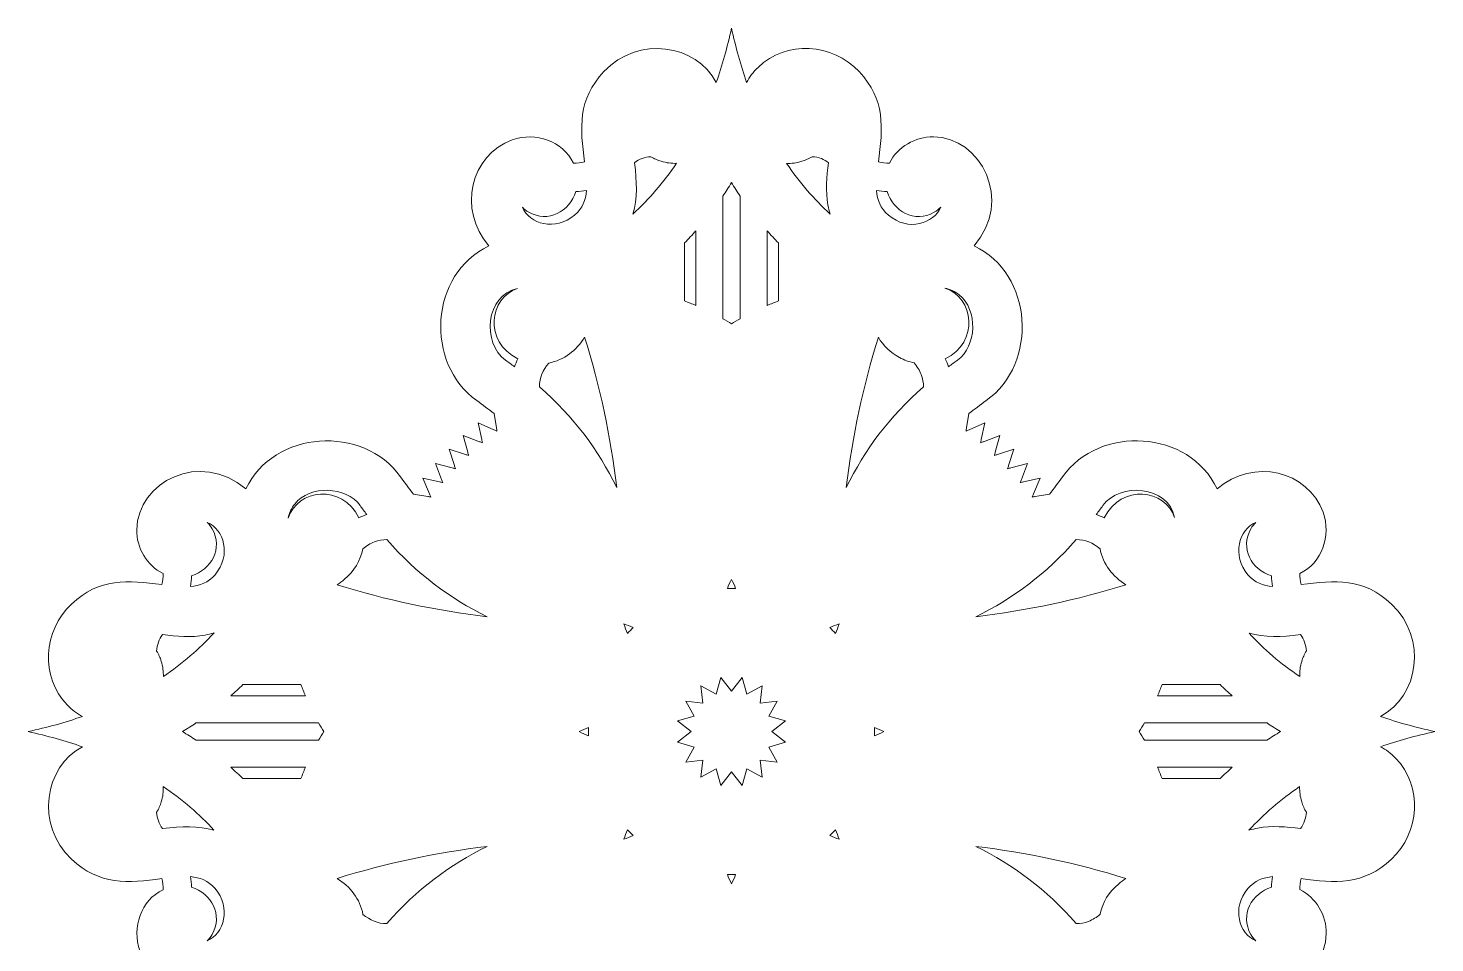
# Model space of a CAD drawing. Header units: millimetres. Extents: x -308 to 308, y -391 to 391.
# Drawn here: x -99.2 to 99.2, y -2 to 127 of the extents above; entities that cross this region are included whole.
import ezdxf

# ---------------------------------------------------------------- set-up
doc = ezdxf.new("R2010")
doc.units = ezdxf.units.MM
doc.header["$MEASUREMENT"] = 0
doc.layers.add('layer 1', color=7, linetype='Continuous')

msp = doc.modelspace()

# ---------------------------------------------------------------- linework, layer by layer
at = {"layer": 'layer 1', "lineweight": 9}
for points, knots in [([(-38.9482, 64.8634), (-38.9967, 65.0104), (-39.0449, 65.1584), (-39.0927, 65.3071), (-39.0927, 65.3071), (-39.0927, 65.3071), (-39.8351, 67.6168), (-39.8351, 67.6168), (-39.8351, 67.6168), (-39.8351, 67.6168), (-37.5253, 66.8745), (-37.5253, 66.8745), (-37.5253, 66.8745), (-37.3763, 66.8266), (-37.2282, 66.7784), (-37.0809, 66.7298), (-37.0809, 66.7298), (-37.1223, 66.8793), (-37.1632, 67.0296), (-37.2037, 67.1808), (-37.2037, 67.1808), (-37.2037, 67.1808), (-37.8319, 69.5243), (-37.8319, 69.5243), (-37.8319, 69.5243), (-37.8319, 69.5243), (-35.5613, 68.6695), (-35.5613, 68.6695), (-35.5613, 68.6695), (-35.4151, 68.6145), (-35.2698, 68.5592), (-35.1253, 68.5035), (-35.1253, 68.5035), (-35.1592, 68.6546), (-35.1926, 68.8063), (-35.2256, 68.9589), (-35.2256, 68.9589), (-35.2256, 68.9589), (-35.738, 71.3304), (-35.738, 71.3304), (-35.738, 71.3304), (-35.738, 71.3304), (-33.5121, 70.3652), (-33.5121, 70.3652), (-33.5121, 70.3652), (-33.3689, 70.3031), (-33.2266, 70.2409), (-33.0852, 70.1782), (-33.0852, 70.1782), (-33.1115, 70.3306), (-33.1375, 70.4837), (-33.1629, 70.6377), (-33.1629, 70.6377), (-33.1629, 70.6377), (-33.4935, 72.6391), (-33.4935, 72.6391), (-33.4935, 72.6391), (-34.2644, 73.2512), (-35.0726, 73.8574), (-35.9223, 74.4603), (-35.9223, 74.4603), (-43.2929, 79.6897), (-42.6131, 92.3633), (-34.2248, 96.2726), (-34.2248, 96.2726), (-38.6679, 101.4042), (-36.7975, 109.1106), (-30.929, 111.2304), (-30.929, 111.2304), (-27.6093, 112.4295), (-23.8088, 111.078), (-22.2995, 107.9721), (-22.2995, 107.9721), (-21.7632, 107.941), (-21.241, 107.9879), (-20.7259, 108.1214), (-20.7259, 108.1214), (-21.3698, 112.9127), (-21.7221, 116.9375), (-17.9929, 120.8813), (-17.9929, 120.8813), (-13.1222, 126.0324), (-4.9602, 124.7061), (-2.141, 119.3343), (-2.141, 119.3343), (-1.3056, 121.7316), (-0.59, 124.2844), (0.0001, 126.9999), (0.0001, 126.9999), (0.5886, 124.2918), (1.3017, 121.7452), (2.1343, 119.3537), (2.1343, 119.3537), (2.5334, 120.0923), (3.063, 120.8035), (3.7405, 121.4625), (3.7405, 121.4625), (7.734, 125.347), (14.2356, 124.8551), (17.9931, 120.8813), (17.9931, 120.8813), (21.7214, 116.9383), (21.3686, 112.912), (20.7257, 108.1215), (20.7257, 108.1215), (21.2367, 107.9891), (21.7548, 107.9418), (22.2867, 107.9714), (22.2867, 107.9714), (23.4077, 110.262), (25.9505, 111.7151), (28.4747, 111.6838), (28.4747, 111.6838), (35.1889, 111.6005), (39.7817, 102.7344), (34.222, 96.2741), (34.222, 96.2741), (42.5157, 92.4145), (43.3488, 79.7291), (35.9225, 74.4603), (35.9225, 74.4603), (35.0729, 73.8576), (34.2648, 73.2515), (33.4941, 72.6395), (33.4941, 72.6395), (33.4941, 72.6395), (33.1633, 70.6372), (33.1633, 70.6372), (33.1633, 70.6372), (33.1379, 70.4832), (33.1119, 70.3299), (33.0855, 70.1774), (33.0855, 70.1774), (33.227, 70.2401), (33.3695, 70.3025), (33.5128, 70.3646), (33.5128, 70.3646), (33.5128, 70.3646), (35.7387, 71.3298), (35.7387, 71.3298), (35.7387, 71.3298), (35.7387, 71.3298), (35.2263, 68.9583), (35.2263, 68.9583), (35.2263, 68.9583), (35.1933, 68.8057), (35.1599, 68.6539), (35.1261, 68.503), (35.1261, 68.503), (35.2705, 68.5587), (35.4157, 68.614), (35.5618, 68.669), (35.5618, 68.669), (35.5618, 68.669), (37.8323, 69.5238), (37.8323, 69.5238), (37.8323, 69.5238), (37.8323, 69.5238), (37.2042, 67.1804), (37.2042, 67.1804), (37.2042, 67.1804), (37.1638, 67.0295), (37.1228, 66.8794), (37.0816, 66.7302), (37.0816, 66.7302), (37.2286, 66.7787), (37.3766, 66.8269), (37.5253, 66.8747), (37.5253, 66.8747), (37.5253, 66.8747), (39.835, 67.6171), (39.835, 67.6171), (39.835, 67.6171), (39.835, 67.6171), (39.0927, 65.3073), (39.0927, 65.3073), (39.0927, 65.3073), (39.0448, 65.1583), (38.9966, 65.0102), (38.948, 64.8629), (38.948, 64.8629), (39.0975, 64.9043), (39.2478, 64.9452), (39.399, 64.9857), (39.399, 64.9857), (39.399, 64.9857), (41.7425, 65.6139), (41.7425, 65.6139), (41.7425, 65.6139), (41.7425, 65.6139), (40.8877, 63.3433), (40.8877, 63.3433), (40.8877, 63.3433), (40.8327, 63.1971), (40.7774, 63.0518), (40.7217, 62.9073), (40.7217, 62.9073), (40.8728, 62.9412), (41.0245, 62.9746), (41.1771, 63.0076), (41.1771, 63.0076), (41.1771, 63.0076), (43.5486, 63.52), (43.5486, 63.52), (43.5486, 63.52), (43.5486, 63.52), (42.5834, 61.2941), (42.5834, 61.2941), (42.5834, 61.2941), (42.5213, 61.1509), (42.4591, 61.0086), (42.3964, 60.8672), (42.3964, 60.8672), (42.5488, 60.8935), (42.7019, 60.9195), (42.8559, 60.9449), (42.8559, 60.9449), (42.8559, 60.9449), (44.8573, 61.2755), (44.8573, 61.2755), (44.8573, 61.2755), (45.4694, 62.0464), (46.0755, 62.8545), (46.6784, 63.7042), (46.6784, 63.7042), (51.9078, 71.0748), (64.5814, 70.395), (68.4907, 62.0067), (68.4907, 62.0067), (73.6223, 66.4498), (81.3287, 64.5794), (83.4485, 58.7109), (83.4485, 58.7109), (84.6476, 55.3912), (83.2961, 51.5908), (80.1902, 50.0815), (80.1902, 50.0815), (80.1591, 49.5452), (80.206, 49.023), (80.3395, 48.5078), (80.3395, 48.5078), (85.1308, 49.1517), (89.1556, 49.504), (93.0994, 45.7748), (93.0994, 45.7748), (98.2505, 40.9041), (96.9242, 32.7421), (91.5524, 29.9229), (91.5524, 29.9229), (93.9497, 29.0875), (96.5025, 28.3719), (99.218, 27.7818), (99.218, 27.7818), (96.5099, 27.1933), (93.9633, 26.4802), (91.5718, 25.6476), (91.5718, 25.6476), (92.3104, 25.2485), (93.0216, 24.7189), (93.6806, 24.0414), (93.6806, 24.0414), (97.5651, 20.0479), (97.0732, 13.5463), (93.0994, 9.7888), (93.0994, 9.7888), (89.1564, 6.0605), (85.1301, 6.4133), (80.3396, 7.0562), (80.3396, 7.0562), (80.2072, 6.5452), (80.1599, 6.0271), (80.1895, 5.4952), (80.1895, 5.4952), (82.4801, 4.3742), (83.9332, 1.8314), (83.9019, -0.6928), (83.9019, -0.6928), (83.8186, -7.407), (74.9525, -11.9998), (68.4922, -6.4401), (68.4922, -6.4401), (64.6326, -14.7338), (51.9472, -15.5669), (46.6784, -8.1406), (46.6784, -8.1406), (46.0756, -7.291), (45.4695, -6.4828), (44.8575, -5.7121), (44.8575, -5.7121), (44.8575, -5.7121), (42.8554, -5.3813), (42.8554, -5.3813), (42.8554, -5.3813), (42.7014, -5.3559), (42.5481, -5.3299), (42.3956, -5.3035), (42.3956, -5.3035), (42.4583, -5.445), (42.5207, -5.5875), (42.5828, -5.7308), (42.5828, -5.7308), (42.5828, -5.7308), (43.548, -7.9567), (43.548, -7.9567), (43.548, -7.9567), (43.548, -7.9567), (41.1765, -7.4443), (41.1765, -7.4443), (41.1765, -7.4443), (41.0239, -7.4113), (40.8721, -7.3779), (40.7212, -7.3441), (40.7212, -7.3441), (40.7769, -7.4885), (40.8322, -7.6337), (40.8872, -7.7798), (40.8872, -7.7798), (40.8872, -7.7798), (41.742, -10.0503), (41.742, -10.0503), (41.742, -10.0503), (41.742, -10.0503), (39.3986, -9.4222), (39.3986, -9.4222), (39.3986, -9.4222), (39.2477, -9.3818), (39.0976, -9.3408), (38.9484, -9.2996), (38.9484, -9.2996), (38.9969, -9.4466), (39.0451, -9.5946), (39.0929, -9.7433), (39.0929, -9.7433), (39.0929, -9.7433), (39.8353, -12.053), (39.8353, -12.053), (39.8353, -12.053), (39.8353, -12.053), (37.5255, -11.3107), (37.5255, -11.3107), (37.5255, -11.3107), (37.3765, -11.2628), (37.2284, -11.2146), (37.0811, -11.166), (37.0811, -11.166), (37.1225, -11.3155), (37.1634, -11.4658), (37.2039, -11.617), (37.2039, -11.617), (37.2039, -11.617), (37.8321, -13.9605), (37.8321, -13.9605), (37.8321, -13.9605), (37.8321, -13.9605), (35.5615, -13.1057), (35.5615, -13.1057), (35.5615, -13.1057), (35.4153, -13.0507), (35.27, -12.9954), (35.1255, -12.9397), (35.1255, -12.9397), (35.1594, -13.0908), (35.1928, -13.2425), (35.2258, -13.3951), (35.2258, -13.3951), (35.2258, -13.3951), (35.7382, -15.7666), (35.7382, -15.7666), (35.7382, -15.7666), (35.7382, -15.7666), (33.5123, -14.8014), (33.5123, -14.8014), (33.5123, -14.8014), (33.3691, -14.7393), (33.2268, -14.6771), (33.0854, -14.6144), (33.0854, -14.6144), (33.1117, -14.7668), (33.1377, -14.9199), (33.1631, -15.0739), (33.1631, -15.0739), (33.1631, -15.0739), (33.4825, -17.0077), (33.4825, -17.0077), (33.4825, -17.0077), (34.2664, -17.6471), (35.0876, -18.2822), (35.9501, -18.9163), (35.9501, -18.9163), (44.3764, -25.1117), (42.1997, -41.8727), (30.0695, -43.5738), (30.0695, -43.5738), (29.8922, -43.5987), (29.7169, -43.6143), (29.541, -43.6242), (29.541, -43.6242), (32.9209, -46.996), (36.6364, -50.0201), (40.3422, -53.0219), (40.3422, -53.0219), (45.3543, -57.0819), (52.5977, -61.8539), (53.3854, -68.8341), (53.3854, -68.8341), (54.0338, -74.5802), (51.0501, -80.4956), (45.4851, -82.4359), (45.4851, -82.4359), (49.3799, -87.999), (46.7377, -95.4675), (40.6843, -96.9791), (40.6843, -96.9791), (37.172, -97.8562), (33.3804, -95.965), (32.3327, -92.5922), (32.3327, -92.5922), (31.8273, -92.5787), (31.3344, -92.6361), (30.848, -92.7712), (30.848, -92.7712), (31.0003, -97.6269), (30.9748, -101.6935), (26.8334, -105.2637), (26.8334, -105.2637), (20.9647, -110.323), (11.7244, -107.3015), (10.6973, -100.1557), (10.6973, -100.1557), (10.6973, -100.1557), (10.6965, -100.1498), (10.6965, -100.1498), (10.6965, -100.1498), (5.9066, -107.5114), (2.3016, -116.4101), (0.0001, -127), (0.0001, -127), (-2.3007, -116.4132), (-5.9044, -107.5165), (-10.6922, -100.1561), (-10.6922, -100.1561), (-10.8938, -101.6205), (-11.5011, -103.0854), (-12.5952, -104.3916), (-12.5952, -104.3916), (-17.9, -110.7247), (-28.9824, -107.8492), (-30.6458, -98.591), (-30.6458, -98.591), (-30.9957, -96.6435), (-30.9083, -94.7229), (-30.8475, -92.7712), (-30.8475, -92.7712), (-31.3321, -92.6366), (-31.8233, -92.5791), (-32.3269, -92.592), (-32.3269, -92.592), (-33.1029, -95.0695), (-35.534, -96.925), (-38.1577, -97.1748), (-38.1577, -97.1748), (-44.8812, -97.8149), (-50.355, -89.4253), (-45.482, -82.4369), (-45.482, -82.4369), (-51.0488, -80.4976), (-54.0337, -74.5814), (-53.3852, -68.8341), (-53.3852, -68.8341), (-52.5975, -61.854), (-45.3541, -57.0819), (-40.342, -53.0219), (-40.342, -53.0219), (-36.6341, -50.0184), (-32.9164, -46.9924), (-29.5349, -43.6183), (-29.5349, -43.6183), (-32.8853, -43.3844), (-36.0026, -41.6351), (-38.0593, -38.9675), (-38.0593, -38.9675), (-42.5015, -33.206), (-42.0282, -23.3853), (-35.9499, -18.9163), (-35.9499, -18.9163), (-35.0876, -18.2823), (-34.2666, -17.6473), (-33.4827, -17.008), (-33.4827, -17.008), (-33.4827, -17.008), (-33.1631, -15.0734), (-33.1631, -15.0734), (-33.1631, -15.0734), (-33.1377, -14.9194), (-33.1117, -14.7661), (-33.0853, -14.6136), (-33.0853, -14.6136), (-33.2268, -14.6763), (-33.3693, -14.7387), (-33.5126, -14.8008), (-33.5126, -14.8008), (-33.5126, -14.8008), (-35.7385, -15.766), (-35.7385, -15.766), (-35.7385, -15.766), (-35.7385, -15.766), (-35.2261, -13.3945), (-35.2261, -13.3945), (-35.2261, -13.3945), (-35.1931, -13.2419), (-35.1597, -13.0901), (-35.1259, -12.9392), (-35.1259, -12.9392), (-35.2703, -12.9949), (-35.4155, -13.0502), (-35.5616, -13.1052), (-35.5616, -13.1052), (-35.5616, -13.1052), (-37.8321, -13.96), (-37.8321, -13.96), (-37.8321, -13.96), (-37.8321, -13.96), (-37.204, -11.6166), (-37.204, -11.6166), (-37.204, -11.6166), (-37.1636, -11.4657), (-37.1226, -11.3156), (-37.0814, -11.1664), (-37.0814, -11.1664), (-37.2284, -11.2149), (-37.3764, -11.2631), (-37.5251, -11.3109), (-37.5251, -11.3109), (-37.5251, -11.3109), (-39.8348, -12.0533), (-39.8348, -12.0533), (-39.8348, -12.0533), (-39.8348, -12.0533), (-39.0925, -9.7435), (-39.0925, -9.7435), (-39.0925, -9.7435), (-39.0446, -9.5945), (-38.9964, -9.4464), (-38.9478, -9.2991), (-38.9478, -9.2991), (-39.0973, -9.3405), (-39.2476, -9.3814), (-39.3988, -9.4219), (-39.3988, -9.4219), (-39.3988, -9.4219), (-41.7423, -10.0501), (-41.7423, -10.0501), (-41.7423, -10.0501), (-41.7423, -10.0501), (-40.8875, -7.7795), (-40.8875, -7.7795), (-40.8875, -7.7795), (-40.8325, -7.6333), (-40.7772, -7.488), (-40.7215, -7.3435), (-40.7215, -7.3435), (-40.8726, -7.3774), (-41.0243, -7.4108), (-41.1769, -7.4438), (-41.1769, -7.4438), (-41.1769, -7.4438), (-43.5484, -7.9562), (-43.5484, -7.9562), (-43.5484, -7.9562), (-43.5484, -7.9562), (-42.5832, -5.7303), (-42.5832, -5.7303), (-42.5832, -5.7303), (-42.5211, -5.5871), (-42.4589, -5.4448), (-42.3962, -5.3034), (-42.3962, -5.3034), (-42.5486, -5.3297), (-42.7017, -5.3557), (-42.8557, -5.3811), (-42.8557, -5.3811), (-42.8557, -5.3811), (-44.8573, -5.7117), (-44.8573, -5.7117), (-44.8573, -5.7117), (-45.4694, -6.4825), (-46.0756, -7.2907), (-46.6784, -8.1404), (-46.6784, -8.1404), (-51.9078, -15.511), (-64.5814, -14.8312), (-68.4907, -6.4429), (-68.4907, -6.4429), (-73.6223, -10.886), (-81.3287, -9.0156), (-83.4485, -3.1471), (-83.4485, -3.1471), (-84.6476, 0.1726), (-83.2961, 3.9731), (-80.1902, 5.4824), (-80.1902, 5.4824), (-80.1591, 6.0187), (-80.206, 6.5409), (-80.3395, 7.056), (-80.3395, 7.056), (-85.1308, 6.4121), (-89.1556, 6.0598), (-93.0994, 9.789), (-93.0994, 9.789), (-98.2505, 14.6597), (-96.9242, 22.8217), (-91.5524, 25.6409), (-91.5524, 25.6409), (-93.9497, 26.4763), (-96.5025, 27.1919), (-99.218, 27.782), (-99.218, 27.782), (-96.5099, 28.3705), (-93.9633, 29.0836), (-91.5718, 29.9162), (-91.5718, 29.9162), (-92.3104, 30.3153), (-93.0216, 30.8449), (-93.6806, 31.5224), (-93.6806, 31.5224), (-97.5651, 35.5159), (-97.0732, 42.0175), (-93.0994, 45.775), (-93.0994, 45.775), (-89.1564, 49.5033), (-85.1301, 49.1505), (-80.3396, 48.5076), (-80.3396, 48.5076), (-80.2072, 49.0186), (-80.1599, 49.5367), (-80.1895, 50.0686), (-80.1895, 50.0686), (-82.4801, 51.1896), (-83.9332, 53.7324), (-83.9019, 56.2566), (-83.9019, 56.2566), (-83.8186, 62.9708), (-74.9525, 67.5636), (-68.4922, 62.0039), (-68.4922, 62.0039), (-64.6326, 70.2976), (-51.9472, 71.1307), (-46.6784, 63.7044), (-46.6784, 63.7044), (-46.0756, 62.8548), (-45.4695, 62.0466), (-44.8575, 61.2759), (-44.8575, 61.2759), (-44.8575, 61.2759), (-42.8552, 60.9451), (-42.8552, 60.9451), (-42.8552, 60.9451), (-42.7012, 60.9197), (-42.5479, 60.8937), (-42.3954, 60.8673), (-42.3954, 60.8673), (-42.4581, 61.0088), (-42.5205, 61.1513), (-42.5826, 61.2946), (-42.5826, 61.2946), (-42.5826, 61.2946), (-43.5478, 63.5205), (-43.5478, 63.5205), (-43.5478, 63.5205), (-43.5478, 63.5205), (-41.1763, 63.0081), (-41.1763, 63.0081), (-41.1763, 63.0081), (-41.0237, 62.9751), (-40.8719, 62.9417), (-40.721, 62.9079), (-40.721, 62.9079), (-40.7767, 63.0523), (-40.832, 63.1975), (-40.887, 63.3436), (-40.887, 63.3436), (-40.887, 63.3436), (-41.7418, 65.6141), (-41.7418, 65.6141), (-41.7418, 65.6141), (-41.7418, 65.6141), (-39.3984, 64.986), (-39.3984, 64.986), (-39.3984, 64.986), (-39.2475, 64.9456), (-39.0974, 64.9046), (-38.9482, 64.8634)], [0, 0, 0, 0, 0.00574713, 0.00574713, 0.00574713, 0.00574713, 0.01149425, 0.01149425, 0.01149425, 0.01149425, 0.01724138, 0.01724138, 0.01724138, 0.01724138, 0.02298851, 0.02298851, 0.02298851, 0.02298851, 0.02873563, 0.02873563, 0.02873563, 0.02873563, 0.03448276, 0.03448276, 0.03448276, 0.03448276, 0.04022989, 0.04022989, 0.04022989, 0.04022989, 0.04597701, 0.04597701, 0.04597701, 0.04597701, 0.05172414, 0.05172414, 0.05172414, 0.05172414, 0.05747126, 0.05747126, 0.05747126, 0.05747126, 0.06321839, 0.06321839, 0.06321839, 0.06321839, 0.06896552, 0.06896552, 0.06896552, 0.06896552, 0.07471264, 0.07471264, 0.07471264, 0.07471264, 0.08045977, 0.08045977, 0.08045977, 0.08045977, 0.0862069, 0.0862069, 0.0862069, 0.0862069, 0.09195402, 0.09195402, 0.09195402, 0.09195402, 0.09770115, 0.09770115, 0.09770115, 0.09770115, 0.10344828, 0.10344828, 0.10344828, 0.10344828, 0.1091954, 0.1091954, 0.1091954, 0.1091954, 0.11494253, 0.11494253, 0.11494253, 0.11494253, 0.12068966, 0.12068966, 0.12068966, 0.12068966, 0.12643678, 0.12643678, 0.12643678, 0.12643678, 0.13218391, 0.13218391, 0.13218391, 0.13218391, 0.13793103, 0.13793103, 0.13793103, 0.13793103, 0.14367816, 0.14367816, 0.14367816, 0.14367816, 0.14942529, 0.14942529, 0.14942529, 0.14942529, 0.15517241, 0.15517241, 0.15517241, 0.15517241, 0.16091954, 0.16091954, 0.16091954, 0.16091954, 0.16666667, 0.16666667, 0.16666667, 0.16666667, 0.17241379, 0.17241379, 0.17241379, 0.17241379, 0.17816092, 0.17816092, 0.17816092, 0.17816092, 0.18390805, 0.18390805, 0.18390805, 0.18390805, 0.18965517, 0.18965517, 0.18965517, 0.18965517, 0.1954023, 0.1954023, 0.1954023, 0.1954023, 0.20114943, 0.20114943, 0.20114943, 0.20114943, 0.20689655, 0.20689655, 0.20689655, 0.20689655, 0.21264368, 0.21264368, 0.21264368, 0.21264368, 0.2183908, 0.2183908, 0.2183908, 0.2183908, 0.22413793, 0.22413793, 0.22413793, 0.22413793, 0.22988506, 0.22988506, 0.22988506, 0.22988506, 0.23563218, 0.23563218, 0.23563218, 0.23563218, 0.24137931, 0.24137931, 0.24137931, 0.24137931, 0.24712644, 0.24712644, 0.24712644, 0.24712644, 0.25287356, 0.25287356, 0.25287356, 0.25287356, 0.25862069, 0.25862069, 0.25862069, 0.25862069, 0.26436782, 0.26436782, 0.26436782, 0.26436782, 0.27011494, 0.27011494, 0.27011494, 0.27011494, 0.27586207, 0.27586207, 0.27586207, 0.27586207, 0.2816092, 0.2816092, 0.2816092, 0.2816092, 0.28735632, 0.28735632, 0.28735632, 0.28735632, 0.29310345, 0.29310345, 0.29310345, 0.29310345, 0.29885057, 0.29885057, 0.29885057, 0.29885057, 0.3045977, 0.3045977, 0.3045977, 0.3045977, 0.31034483, 0.31034483, 0.31034483, 0.31034483, 0.31609195, 0.31609195, 0.31609195, 0.31609195, 0.32183908, 0.32183908, 0.32183908, 0.32183908, 0.32758621, 0.32758621, 0.32758621, 0.32758621, 0.33333333, 0.33333333, 0.33333333, 0.33333333, 0.33908046, 0.33908046, 0.33908046, 0.33908046, 0.34482759, 0.34482759, 0.34482759, 0.34482759, 0.35057471, 0.35057471, 0.35057471, 0.35057471, 0.35632184, 0.35632184, 0.35632184, 0.35632184, 0.36206897, 0.36206897, 0.36206897, 0.36206897, 0.36781609, 0.36781609, 0.36781609, 0.36781609, 0.37356322, 0.37356322, 0.37356322, 0.37356322, 0.37931034, 0.37931034, 0.37931034, 0.37931034, 0.38505747, 0.38505747, 0.38505747, 0.38505747, 0.3908046, 0.3908046, 0.3908046, 0.3908046, 0.39655172, 0.39655172, 0.39655172, 0.39655172, 0.40229885, 0.40229885, 0.40229885, 0.40229885, 0.40804598, 0.40804598, 0.40804598, 0.40804598, 0.4137931, 0.4137931, 0.4137931, 0.4137931, 0.41954023, 0.41954023, 0.41954023, 0.41954023, 0.42528736, 0.42528736, 0.42528736, 0.42528736, 0.43103448, 0.43103448, 0.43103448, 0.43103448, 0.43678161, 0.43678161, 0.43678161, 0.43678161, 0.44252874, 0.44252874, 0.44252874, 0.44252874, 0.44827586, 0.44827586, 0.44827586, 0.44827586, 0.45402299, 0.45402299, 0.45402299, 0.45402299, 0.45977011, 0.45977011, 0.45977011, 0.45977011, 0.46551724, 0.46551724, 0.46551724, 0.46551724, 0.47126437, 0.47126437, 0.47126437, 0.47126437, 0.47701149, 0.47701149, 0.47701149, 0.47701149, 0.48275862, 0.48275862, 0.48275862, 0.48275862, 0.48850575, 0.48850575, 0.48850575, 0.48850575, 0.49425287, 0.49425287, 0.49425287, 0.49425287, 0.5, 0.5, 0.5, 0.5, 0.50574713, 0.50574713, 0.50574713, 0.50574713, 0.51149425, 0.51149425, 0.51149425, 0.51149425, 0.51724138, 0.51724138, 0.51724138, 0.51724138, 0.52298851, 0.52298851, 0.52298851, 0.52298851, 0.52873563, 0.52873563, 0.52873563, 0.52873563, 0.53448276, 0.53448276, 0.53448276, 0.53448276, 0.54022989, 0.54022989, 0.54022989, 0.54022989, 0.54597701, 0.54597701, 0.54597701, 0.54597701, 0.55172414, 0.55172414, 0.55172414, 0.55172414, 0.55747126, 0.55747126, 0.55747126, 0.55747126, 0.56321839, 0.56321839, 0.56321839, 0.56321839, 0.56896552, 0.56896552, 0.56896552, 0.56896552, 0.57471264, 0.57471264, 0.57471264, 0.57471264, 0.58045977, 0.58045977, 0.58045977, 0.58045977, 0.5862069, 0.5862069, 0.5862069, 0.5862069, 0.59195402, 0.59195402, 0.59195402, 0.59195402, 0.59770115, 0.59770115, 0.59770115, 0.59770115, 0.60344828, 0.60344828, 0.60344828, 0.60344828, 0.6091954, 0.6091954, 0.6091954, 0.6091954, 0.61494253, 0.61494253, 0.61494253, 0.61494253, 0.62068966, 0.62068966, 0.62068966, 0.62068966, 0.62643678, 0.62643678, 0.62643678, 0.62643678, 0.63218391, 0.63218391, 0.63218391, 0.63218391, 0.63793103, 0.63793103, 0.63793103, 0.63793103, 0.64367816, 0.64367816, 0.64367816, 0.64367816, 0.64942529, 0.64942529, 0.64942529, 0.64942529, 0.65517241, 0.65517241, 0.65517241, 0.65517241, 0.66091954, 0.66091954, 0.66091954, 0.66091954, 0.66666667, 0.66666667, 0.66666667, 0.66666667, 0.67241379, 0.67241379, 0.67241379, 0.67241379, 0.67816092, 0.67816092, 0.67816092, 0.67816092, 0.68390805, 0.68390805, 0.68390805, 0.68390805, 0.68965517, 0.68965517, 0.68965517, 0.68965517, 0.6954023, 0.6954023, 0.6954023, 0.6954023, 0.70114943, 0.70114943, 0.70114943, 0.70114943, 0.70689655, 0.70689655, 0.70689655, 0.70689655, 0.71264368, 0.71264368, 0.71264368, 0.71264368, 0.7183908, 0.7183908, 0.7183908, 0.7183908, 0.72413793, 0.72413793, 0.72413793, 0.72413793, 0.72988506, 0.72988506, 0.72988506, 0.72988506, 0.73563218, 0.73563218, 0.73563218, 0.73563218, 0.74137931, 0.74137931, 0.74137931, 0.74137931, 0.74712644, 0.74712644, 0.74712644, 0.74712644, 0.75287356, 0.75287356, 0.75287356, 0.75287356, 0.75862069, 0.75862069, 0.75862069, 0.75862069, 0.76436782, 0.76436782, 0.76436782, 0.76436782, 0.77011494, 0.77011494, 0.77011494, 0.77011494, 0.77586207, 0.77586207, 0.77586207, 0.77586207, 0.7816092, 0.7816092, 0.7816092, 0.7816092, 0.78735632, 0.78735632, 0.78735632, 0.78735632, 0.79310345, 0.79310345, 0.79310345, 0.79310345, 0.79885057, 0.79885057, 0.79885057, 0.79885057, 0.8045977, 0.8045977, 0.8045977, 0.8045977, 0.81034483, 0.81034483, 0.81034483, 0.81034483, 0.81609195, 0.81609195, 0.81609195, 0.81609195, 0.82183908, 0.82183908, 0.82183908, 0.82183908, 0.82758621, 0.82758621, 0.82758621, 0.82758621, 0.83333333, 0.83333333, 0.83333333, 0.83333333, 0.83908046, 0.83908046, 0.83908046, 0.83908046, 0.84482759, 0.84482759, 0.84482759, 0.84482759, 0.85057471, 0.85057471, 0.85057471, 0.85057471, 0.85632184, 0.85632184, 0.85632184, 0.85632184, 0.86206897, 0.86206897, 0.86206897, 0.86206897, 0.86781609, 0.86781609, 0.86781609, 0.86781609, 0.87356322, 0.87356322, 0.87356322, 0.87356322, 0.87931034, 0.87931034, 0.87931034, 0.87931034, 0.88505747, 0.88505747, 0.88505747, 0.88505747, 0.8908046, 0.8908046, 0.8908046, 0.8908046, 0.89655172, 0.89655172, 0.89655172, 0.89655172, 0.90229885, 0.90229885, 0.90229885, 0.90229885, 0.90804598, 0.90804598, 0.90804598, 0.90804598, 0.9137931, 0.9137931, 0.9137931, 0.9137931, 0.91954023, 0.91954023, 0.91954023, 0.91954023, 0.92528736, 0.92528736, 0.92528736, 0.92528736, 0.93103448, 0.93103448, 0.93103448, 0.93103448, 0.93678161, 0.93678161, 0.93678161, 0.93678161, 0.94252874, 0.94252874, 0.94252874, 0.94252874, 0.94827586, 0.94827586, 0.94827586, 0.94827586, 0.95402299, 0.95402299, 0.95402299, 0.95402299, 0.95977011, 0.95977011, 0.95977011, 0.95977011, 0.96551724, 0.96551724, 0.96551724, 0.96551724, 0.97126437, 0.97126437, 0.97126437, 0.97126437, 0.97701149, 0.97701149, 0.97701149, 0.97701149, 0.98275862, 0.98275862, 0.98275862, 0.98275862, 0.98850575, 0.98850575, 0.98850575, 0.98850575, 1, 1, 1, 1]), ([(-7.7609, 107.9351), (-9.576, 105.2492), (-11.6285, 102.8714), (-13.9052, 100.7843), (-13.9052, 100.7843), (-13.2684, 102.9692), (-13.3323, 105.3487), (-13.6776, 108.0243), (-13.6776, 108.0243), (-13.0096, 108.5653), (-12.2398, 108.8171), (-11.3695, 108.8711), (-11.3695, 108.8711), (-10.914, 108.5885), (-10.421, 108.3721), (-9.9071, 108.2156), (-9.9071, 108.2156), (-9.1753, 107.9927), (-8.4549, 107.9054), (-7.7609, 107.9351)], [0, 0, 0, 0, 0.16666667, 0.16666667, 0.16666667, 0.16666667, 0.33333333, 0.33333333, 0.33333333, 0.33333333, 0.5, 0.5, 0.5, 0.5, 0.66666667, 0.66666667, 0.66666667, 0.66666667, 1, 1, 1, 1]), ([(13.9206, 100.7703), (11.6404, 102.8581), (9.5853, 105.2378), (7.7675, 107.9256), (7.7675, 107.9256), (8.4534, 107.9015), (9.1702, 107.9911), (9.9073, 108.2156), (9.9073, 108.2156), (10.4186, 108.3713), (10.9082, 108.5886), (11.3601, 108.8716), (11.3601, 108.8716), (11.8116, 108.8439), (12.2599, 108.7613), (12.6835, 108.5993), (12.6835, 108.5993), (13.0486, 108.4597), (13.3787, 108.2664), (13.677, 108.0249), (13.677, 108.0249), (13.419, 106.028), (13.2491, 104.0412), (13.6106, 102.036), (13.6106, 102.036), (13.6881, 101.606), (13.7922, 101.1837), (13.9206, 100.7703)], [0, 0, 0, 0, 0.125, 0.125, 0.125, 0.125, 0.25, 0.25, 0.25, 0.25, 0.375, 0.375, 0.375, 0.375, 0.5, 0.5, 0.5, 0.5, 0.625, 0.625, 0.625, 0.625, 0.75, 0.75, 0.75, 0.75, 1, 1, 1, 1]), ([(0.0001, 85.2916), (0.4042, 85.5415), (0.8132, 85.7836), (1.2268, 86.0177), (1.2268, 86.0177), (1.2268, 86.0177), (1.2268, 103.3209), (1.2268, 103.3209), (1.2268, 103.3209), (0.8041, 103.9418), (0.3952, 104.5722), (0.0001, 105.211), (0.0001, 105.211), (-0.395, 104.5722), (-0.8039, 103.9418), (-1.2266, 103.3209), (-1.2266, 103.3209), (-1.2266, 103.3209), (-1.2266, 86.0177), (-1.2266, 86.0177), (-1.2266, 86.0177), (-0.813, 85.7836), (-0.404, 85.5415), (0.0001, 85.2916)], [0, 0, 0, 0, 0.14285714, 0.14285714, 0.14285714, 0.14285714, 0.28571429, 0.28571429, 0.28571429, 0.28571429, 0.42857143, 0.42857143, 0.42857143, 0.42857143, 0.57142857, 0.57142857, 0.57142857, 0.57142857, 0.71428571, 0.71428571, 0.71428571, 0.71428571, 1, 1, 1, 1]), ([(-20.4579, 104.095), (-20.9544, 104.0102), (-21.4567, 103.9676), (-21.9621, 103.966), (-21.9621, 103.966), (-22.837, 101.0791), (-25.8842, 99.5028), (-28.6094, 101.0389), (-28.6094, 101.0389), (-28.9502, 101.231), (-29.2504, 101.4597), (-29.5014, 101.7338), (-29.5014, 101.7338), (-28.531, 99.3773), (-24.8343, 98.2907), (-22.1304, 100.6368), (-22.1304, 100.6368), (-21.0038, 101.6143), (-20.5665, 102.7687), (-20.4579, 104.095)], [0, 0, 0, 0, 0.16666667, 0.16666667, 0.16666667, 0.16666667, 0.33333333, 0.33333333, 0.33333333, 0.33333333, 0.5, 0.5, 0.5, 0.5, 0.66666667, 0.66666667, 0.66666667, 0.66666667, 1, 1, 1, 1]), ([(20.4583, 104.095), (20.5669, 102.7688), (21.0042, 101.6141), (22.1305, 100.6368), (22.1305, 100.6368), (24.9008, 98.2332), (28.5868, 99.4487), (29.5109, 101.7634), (29.5109, 101.7634), (29.2567, 101.4781), (28.9535, 101.2328), (28.6096, 101.0389), (28.6096, 101.0389), (25.7956, 99.4529), (22.82, 101.1744), (21.9656, 103.9661), (21.9656, 103.9661), (21.4593, 103.9675), (20.9559, 104.0102), (20.4583, 104.095)], [0, 0, 0, 0, 0.16666667, 0.16666667, 0.16666667, 0.16666667, 0.33333333, 0.33333333, 0.33333333, 0.33333333, 0.5, 0.5, 0.5, 0.5, 0.66666667, 0.66666667, 0.66666667, 0.66666667, 1, 1, 1, 1]), ([(-5.0266, 98.4258), (-5.5439, 97.8405), (-6.0755, 97.2679), (-6.6211, 96.7087), (-6.6211, 96.7087), (-6.6211, 96.7087), (-6.6211, 88.5158), (-6.6211, 88.5158), (-6.6211, 88.5158), (-6.0848, 88.3186), (-5.5531, 88.1089), (-5.0266, 87.8868), (-5.0266, 87.8868), (-5.0266, 87.8868), (-5.0266, 98.4258), (-5.0266, 98.4258)], [0, 0, 0, 0, 0.2, 0.2, 0.2, 0.2, 0.4, 0.4, 0.4, 0.4, 0.6, 0.6, 0.6, 0.6, 1, 1, 1, 1]), ([(5.0268, 87.8868), (5.5533, 88.1089), (6.085, 88.3187), (6.6213, 88.5158), (6.6213, 88.5158), (6.6213, 88.5158), (6.6213, 96.7086), (6.6213, 96.7086), (6.6213, 96.7086), (6.0757, 97.2679), (5.5441, 97.8405), (5.0268, 98.4258), (5.0268, 98.4258), (5.0268, 98.4258), (5.0268, 87.8868), (5.0268, 87.8868)], [0, 0, 0, 0, 0.2, 0.2, 0.2, 0.2, 0.4, 0.4, 0.4, 0.4, 0.6, 0.6, 0.6, 0.6, 1, 1, 1, 1]), ([(-30.6128, 79.2436), (-30.4819, 79.6247), (-30.3253, 79.9963), (-30.1446, 80.3578), (-30.1446, 80.3578), (-35.0431, 82.8002), (-34.1464, 88.9963), (-30.1828, 90.2946), (-30.1828, 90.2946), (-34.731, 89.3641), (-35.1961, 82.5181), (-31.8734, 80.1603), (-31.8734, 80.1603), (-31.4497, 79.8596), (-31.0293, 79.5541), (-30.6128, 79.2436)], [0, 0, 0, 0, 0.2, 0.2, 0.2, 0.2, 0.4, 0.4, 0.4, 0.4, 0.6, 0.6, 0.6, 0.6, 1, 1, 1, 1]), ([(30.0948, 90.3215), (34.2297, 89.0136), (34.999, 82.735), (30.1493, 80.3486), (30.1493, 80.3486), (30.3281, 79.99), (30.4832, 79.6215), (30.613, 79.2435), (30.613, 79.2435), (31.0295, 79.5541), (31.4499, 79.8596), (31.8737, 80.1603), (31.8737, 80.1603), (34.6249, 82.1122), (34.7997, 87.2844), (32.0983, 89.3928), (32.0983, 89.3928), (31.5003, 89.8595), (30.8202, 90.1995), (30.0948, 90.3215)], [0, 0, 0, 0, 0.16666667, 0.16666667, 0.16666667, 0.16666667, 0.33333333, 0.33333333, 0.33333333, 0.33333333, 0.5, 0.5, 0.5, 0.5, 0.66666667, 0.66666667, 0.66666667, 0.66666667, 1, 1, 1, 1]), ([(-20.7201, 83.415), (-18.5425, 76.5332), (-17.0822, 69.4723), (-16.1944, 62.2283), (-16.1944, 62.2283), (-18.8052, 67.5395), (-22.2207, 72.1435), (-27.0847, 76.401), (-27.0847, 76.401), (-27.0897, 77.6924), (-26.5999, 78.7754), (-25.7864, 79.7639), (-25.7864, 79.7639), (-23.6261, 80.1783), (-21.8371, 81.5618), (-20.7201, 83.415)], [0, 0, 0, 0, 0.2, 0.2, 0.2, 0.2, 0.4, 0.4, 0.4, 0.4, 0.6, 0.6, 0.6, 0.6, 1, 1, 1, 1]), ([(16.1946, 62.2284), (17.0814, 69.4647), (18.5397, 76.5182), (20.7135, 83.3931), (20.7135, 83.3931), (21.4242, 82.2276), (22.429, 81.2344), (23.6978, 80.5387), (23.6978, 80.5387), (24.3476, 80.1824), (25.0451, 79.9265), (25.7702, 79.7836), (25.7702, 79.7836), (26.1832, 79.2853), (26.5353, 78.7338), (26.7694, 78.129), (26.7694, 78.129), (26.986, 77.5695), (27.0872, 76.9926), (27.0849, 76.401), (27.0849, 76.401), (22.2209, 72.1435), (18.8054, 67.5395), (16.1946, 62.2284)], [0, 0, 0, 0, 0.14285714, 0.14285714, 0.14285714, 0.14285714, 0.28571429, 0.28571429, 0.28571429, 0.28571429, 0.42857143, 0.42857143, 0.42857143, 0.42857143, 0.57142857, 0.57142857, 0.57142857, 0.57142857, 0.71428571, 0.71428571, 0.71428571, 0.71428571, 1, 1, 1, 1]), ([(-51.4616, 58.3949), (-51.7722, 58.8114), (-52.0777, 59.2318), (-52.3784, 59.6556), (-52.3784, 59.6556), (-54.3303, 62.4068), (-59.5025, 62.5816), (-61.6109, 59.8802), (-61.6109, 59.8802), (-62.0776, 59.2823), (-62.4176, 58.6022), (-62.5396, 57.8769), (-62.5396, 57.8769), (-61.2316, 62.0113), (-54.9532, 62.7811), (-52.5667, 57.9312), (-52.5667, 57.9312), (-52.2081, 58.11), (-51.8396, 58.2651), (-51.4616, 58.3949)], [0, 0, 0, 0, 0.16666667, 0.16666667, 0.16666667, 0.16666667, 0.33333333, 0.33333333, 0.33333333, 0.33333333, 0.5, 0.5, 0.5, 0.5, 0.66666667, 0.66666667, 0.66666667, 0.66666667, 1, 1, 1, 1]), ([(51.4617, 58.3947), (51.8428, 58.2638), (52.2144, 58.1072), (52.5759, 57.9265), (52.5759, 57.9265), (55.0183, 62.825), (61.2144, 61.9283), (62.5127, 57.9647), (62.5127, 57.9647), (61.5822, 62.5129), (54.7362, 62.978), (52.3784, 59.6553), (52.3784, 59.6553), (52.0777, 59.2316), (51.7722, 58.8112), (51.4617, 58.3947)], [0, 0, 0, 0, 0.2, 0.2, 0.2, 0.2, 0.4, 0.4, 0.4, 0.4, 0.6, 0.6, 0.6, 0.6, 1, 1, 1, 1]), ([(-76.1842, 49.7475), (-76.1856, 49.2412), (-76.2283, 48.7378), (-76.3131, 48.2402), (-76.3131, 48.2402), (-74.9869, 48.3488), (-73.8322, 48.7861), (-72.8549, 49.9124), (-72.8549, 49.9124), (-70.4742, 52.6562), (-71.6391, 56.3218), (-73.9459, 57.2783), (-73.9459, 57.2783), (-73.6746, 57.0283), (-73.4478, 56.7299), (-73.257, 56.3915), (-73.257, 56.3915), (-71.671, 53.5775), (-73.3925, 50.6019), (-76.1842, 49.7475)], [0, 0, 0, 0, 0.16666667, 0.16666667, 0.16666667, 0.16666667, 0.33333333, 0.33333333, 0.33333333, 0.33333333, 0.5, 0.5, 0.5, 0.5, 0.66666667, 0.66666667, 0.66666667, 0.66666667, 1, 1, 1, 1]), ([(76.3131, 48.2398), (76.2283, 48.7363), (76.1857, 49.2386), (76.1841, 49.744), (76.1841, 49.744), (73.2972, 50.6189), (71.7209, 53.6661), (73.257, 56.3913), (73.257, 56.3913), (73.4491, 56.7321), (73.6778, 57.0323), (73.9519, 57.2833), (73.9519, 57.2833), (71.5954, 56.3129), (70.5088, 52.6162), (72.8549, 49.9123), (72.8549, 49.9123), (73.8324, 48.7857), (74.9868, 48.3484), (76.3131, 48.2398)], [0, 0, 0, 0, 0.16666667, 0.16666667, 0.16666667, 0.16666667, 0.33333333, 0.33333333, 0.33333333, 0.33333333, 0.5, 0.5, 0.5, 0.5, 0.66666667, 0.66666667, 0.66666667, 0.66666667, 1, 1, 1, 1]), ([(-34.4463, 43.9764), (-41.6912, 44.8644), (-48.7531, 46.3249), (-55.6357, 48.503), (-55.6357, 48.503), (-55.2702, 48.7302), (-54.9156, 48.9888), (-54.575, 49.2795), (-54.575, 49.2795), (-53.2624, 50.3996), (-52.3336, 51.8652), (-52.0016, 53.5522), (-52.0016, 53.5522), (-51.5033, 53.9652), (-50.9519, 54.3172), (-50.3471, 54.5513), (-50.3471, 54.5513), (-49.7876, 54.7679), (-49.2107, 54.8691), (-48.6191, 54.8668), (-48.6191, 54.8668), (-44.3616, 50.0028), (-39.7576, 46.5873), (-34.4463, 43.9764)], [0, 0, 0, 0, 0.14285714, 0.14285714, 0.14285714, 0.14285714, 0.28571429, 0.28571429, 0.28571429, 0.28571429, 0.42857143, 0.42857143, 0.42857143, 0.42857143, 0.57142857, 0.57142857, 0.57142857, 0.57142857, 0.71428571, 0.71428571, 0.71428571, 0.71428571, 1, 1, 1, 1]), ([(55.6331, 48.502), (48.7513, 46.3245), (41.6903, 44.8641), (34.4464, 43.9763), (34.4464, 43.9763), (39.7576, 46.5871), (44.3616, 50.0026), (48.6191, 54.8666), (48.6191, 54.8666), (49.9105, 54.8716), (50.9935, 54.3818), (51.982, 53.5683), (51.982, 53.5683), (52.3964, 51.408), (53.7799, 49.619), (55.6331, 48.502)], [0, 0, 0, 0, 0.2, 0.2, 0.2, 0.2, 0.4, 0.4, 0.4, 0.4, 0.6, 0.6, 0.6, 0.6, 1, 1, 1, 1]), ([(0.0001, 49.2485), (-0.2169, 48.8263), (-0.4162, 48.3903), (-0.5763, 47.9523), (-0.5763, 47.9523), (-0.1921, 47.9628), (0.1923, 47.9628), (0.5765, 47.9523), (0.5765, 47.9523), (0.4164, 48.3903), (0.2171, 48.8263), (0.0001, 49.2485)], [0, 0, 0, 0, 0.25, 0.25, 0.25, 0.25, 0.5, 0.5, 0.5, 0.5, 1, 1, 1, 1]), ([(-72.9884, 41.7025), (-75.0764, 39.4224), (-77.4558, 37.367), (-80.1437, 35.5494), (-80.1437, 35.5494), (-80.1196, 36.2353), (-80.2092, 36.9521), (-80.4337, 37.6892), (-80.4337, 37.6892), (-80.5894, 38.2005), (-80.8068, 38.6902), (-81.0898, 39.1422), (-81.0898, 39.1422), (-81.0369, 40.0155), (-80.7857, 40.7884), (-80.243, 41.4589), (-80.243, 41.4589), (-78.2462, 41.2009), (-76.2593, 41.031), (-74.2541, 41.3925), (-74.2541, 41.3925), (-73.8241, 41.47), (-73.4018, 41.5741), (-72.9884, 41.7025)], [0, 0, 0, 0, 0.14285714, 0.14285714, 0.14285714, 0.14285714, 0.28571429, 0.28571429, 0.28571429, 0.28571429, 0.42857143, 0.42857143, 0.42857143, 0.42857143, 0.57142857, 0.57142857, 0.57142857, 0.57142857, 0.71428571, 0.71428571, 0.71428571, 0.71428571, 1, 1, 1, 1]), ([(-15.179, 42.9611), (-15.0339, 42.5091), (-14.8666, 42.06), (-14.67, 41.6371), (-14.67, 41.6371), (-14.4058, 41.9161), (-14.134, 42.1879), (-13.855, 42.4521), (-13.855, 42.4521), (-14.2779, 42.6487), (-14.727, 42.816), (-15.179, 42.9611)], [0, 0, 0, 0, 0.25, 0.25, 0.25, 0.25, 0.5, 0.5, 0.5, 0.5, 1, 1, 1, 1]), ([(15.1792, 42.9611), (14.7272, 42.816), (14.2781, 42.6487), (13.8552, 42.4521), (13.8552, 42.4521), (14.1342, 42.1879), (14.406, 41.9161), (14.6702, 41.6371), (14.6702, 41.6371), (14.8668, 42.06), (15.0341, 42.5091), (15.1792, 42.9611)], [0, 0, 0, 0, 0.25, 0.25, 0.25, 0.25, 0.5, 0.5, 0.5, 0.5, 1, 1, 1, 1]), ([(80.1532, 35.5428), (77.4673, 37.3579), (75.0895, 39.4104), (73.0024, 41.6871), (73.0024, 41.6871), (75.1873, 41.0503), (77.5668, 41.1142), (80.2424, 41.4595), (80.2424, 41.4595), (80.7834, 40.7915), (81.0352, 40.0217), (81.0892, 39.1514), (81.0892, 39.1514), (80.8066, 38.6959), (80.5902, 38.2029), (80.4337, 37.689), (80.4337, 37.689), (80.2108, 36.9572), (80.1235, 36.2368), (80.1532, 35.5428)], [0, 0, 0, 0, 0.16666667, 0.16666667, 0.16666667, 0.16666667, 0.33333333, 0.33333333, 0.33333333, 0.33333333, 0.5, 0.5, 0.5, 0.5, 0.66666667, 0.66666667, 0.66666667, 0.66666667, 1, 1, 1, 1]), ([(-60.1055, 32.8083), (-60.3276, 33.3348), (-60.5374, 33.8665), (-60.7345, 34.4028), (-60.7345, 34.4028), (-60.7345, 34.4028), (-68.9272, 34.4028), (-68.9272, 34.4028), (-68.9272, 34.4028), (-69.4864, 33.8572), (-70.0591, 33.3256), (-70.6444, 32.8083), (-70.6444, 32.8083), (-70.6444, 32.8083), (-60.1055, 32.8083), (-60.1055, 32.8083)], [0, 0, 0, 0, 0.2, 0.2, 0.2, 0.2, 0.4, 0.4, 0.4, 0.4, 0.6, 0.6, 0.6, 0.6, 1, 1, 1, 1]), ([(-6.4494, 32.092), (-6.4494, 32.092), (-4.0272, 31.8096), (-4.0272, 31.8096), (-4.0272, 31.8096), (-4.0272, 31.8096), (-4.3101, 34.2326), (-4.3101, 34.2326), (-4.3101, 34.2326), (-4.3101, 34.2326), (-2.1794, 33.0442), (-2.1794, 33.0442), (-2.1794, 33.0442), (-2.1794, 33.0442), (-1.5136, 35.391), (-1.5136, 35.391), (-1.5136, 35.391), (-1.5136, 35.391), (0.0001, 33.4777), (0.0001, 33.4777), (0.0001, 33.4777), (0.0001, 33.4777), (1.5132, 35.3909), (1.5132, 35.3909), (1.5132, 35.3909), (1.5132, 35.3909), (2.1794, 33.0446), (2.1794, 33.0446), (2.1794, 33.0446), (2.1794, 33.0446), (4.3094, 34.2328), (4.3094, 34.2328), (4.3094, 34.2328), (4.3094, 34.2328), (4.027, 31.8102), (4.027, 31.8102), (4.027, 31.8102), (4.027, 31.8102), (6.4495, 32.0928), (6.4495, 32.0928), (6.4495, 32.0928), (6.4495, 32.0928), (5.2615, 29.9626), (5.2615, 29.9626), (5.2615, 29.9626), (5.2615, 29.9626), (7.6077, 29.2967), (7.6077, 29.2967), (7.6077, 29.2967), (7.6077, 29.2967), (5.695, 27.7833), (5.695, 27.7833), (5.695, 27.7833), (5.695, 27.7833), (7.6078, 26.2703), (7.6078, 26.2703), (7.6078, 26.2703), (7.6078, 26.2703), (5.2615, 25.604), (5.2615, 25.604), (5.2615, 25.604), (5.2615, 25.604), (6.4498, 23.4741), (6.4498, 23.4741), (6.4498, 23.4741), (6.4498, 23.4741), (4.027, 23.7565), (4.027, 23.7565), (4.027, 23.7565), (4.027, 23.7565), (4.3099, 21.3339), (4.3099, 21.3339), (4.3099, 21.3339), (4.3099, 21.3339), (2.1794, 22.522), (2.1794, 22.522), (2.1794, 22.522), (2.1794, 22.522), (1.5136, 20.1758), (1.5136, 20.1758), (1.5136, 20.1758), (1.5136, 20.1758), (0.0001, 22.0885), (0.0001, 22.0885), (0.0001, 22.0885), (0.0001, 22.0885), (-1.5129, 20.1756), (-1.5129, 20.1756), (-1.5129, 20.1756), (-1.5129, 20.1756), (-2.1792, 22.5218), (-2.1792, 22.5218), (-2.1792, 22.5218), (-2.1792, 22.5218), (-4.309, 21.3336), (-4.309, 21.3336), (-4.309, 21.3336), (-4.309, 21.3336), (-4.0267, 23.7563), (-4.0267, 23.7563), (-4.0267, 23.7563), (-4.0267, 23.7563), (-6.4491, 23.4736), (-6.4491, 23.4736), (-6.4491, 23.4736), (-6.4491, 23.4736), (-5.2611, 25.6038), (-5.2611, 25.6038), (-5.2611, 25.6038), (-5.2611, 25.6038), (-7.6075, 26.2696), (-7.6075, 26.2696), (-7.6075, 26.2696), (-7.6075, 26.2696), (-5.6946, 27.7831), (-5.6946, 27.7831), (-5.6946, 27.7831), (-5.6946, 27.7831), (-7.6076, 29.2961), (-7.6076, 29.2961), (-7.6076, 29.2961), (-7.6076, 29.2961), (-5.2611, 29.9624), (-5.2611, 29.9624), (-5.2611, 29.9624), (-5.2611, 29.9624), (-6.4494, 32.092), (-6.4494, 32.092)], [0, 0, 0, 0, 0.03030303, 0.03030303, 0.03030303, 0.03030303, 0.06060606, 0.06060606, 0.06060606, 0.06060606, 0.09090909, 0.09090909, 0.09090909, 0.09090909, 0.12121212, 0.12121212, 0.12121212, 0.12121212, 0.15151515, 0.15151515, 0.15151515, 0.15151515, 0.18181818, 0.18181818, 0.18181818, 0.18181818, 0.21212121, 0.21212121, 0.21212121, 0.21212121, 0.24242424, 0.24242424, 0.24242424, 0.24242424, 0.27272727, 0.27272727, 0.27272727, 0.27272727, 0.3030303, 0.3030303, 0.3030303, 0.3030303, 0.33333333, 0.33333333, 0.33333333, 0.33333333, 0.36363636, 0.36363636, 0.36363636, 0.36363636, 0.39393939, 0.39393939, 0.39393939, 0.39393939, 0.42424242, 0.42424242, 0.42424242, 0.42424242, 0.45454545, 0.45454545, 0.45454545, 0.45454545, 0.48484848, 0.48484848, 0.48484848, 0.48484848, 0.51515152, 0.51515152, 0.51515152, 0.51515152, 0.54545455, 0.54545455, 0.54545455, 0.54545455, 0.57575758, 0.57575758, 0.57575758, 0.57575758, 0.60606061, 0.60606061, 0.60606061, 0.60606061, 0.63636364, 0.63636364, 0.63636364, 0.63636364, 0.66666667, 0.66666667, 0.66666667, 0.66666667, 0.6969697, 0.6969697, 0.6969697, 0.6969697, 0.72727273, 0.72727273, 0.72727273, 0.72727273, 0.75757576, 0.75757576, 0.75757576, 0.75757576, 0.78787879, 0.78787879, 0.78787879, 0.78787879, 0.81818182, 0.81818182, 0.81818182, 0.81818182, 0.84848485, 0.84848485, 0.84848485, 0.84848485, 0.87878788, 0.87878788, 0.87878788, 0.87878788, 0.90909091, 0.90909091, 0.90909091, 0.90909091, 0.93939394, 0.93939394, 0.93939394, 0.93939394, 1, 1, 1, 1]), ([(60.7343, 34.4024), (60.5372, 33.8661), (60.3275, 33.3344), (60.1054, 32.8079), (60.1054, 32.8079), (60.1054, 32.8079), (70.6446, 32.8079), (70.6446, 32.8079), (70.6446, 32.8079), (70.0592, 33.3252), (69.4866, 33.8568), (68.9274, 34.4024), (68.9274, 34.4024), (68.9274, 34.4024), (60.7343, 34.4024), (60.7343, 34.4024)], [0, 0, 0, 0, 0.2, 0.2, 0.2, 0.2, 0.4, 0.4, 0.4, 0.4, 0.6, 0.6, 0.6, 0.6, 1, 1, 1, 1]), ([(-57.5103, 27.7816), (-57.7602, 28.1858), (-58.0023, 28.5948), (-58.2363, 29.0083), (-58.2363, 29.0083), (-58.2363, 29.0083), (-75.5396, 29.0083), (-75.5396, 29.0083), (-75.5396, 29.0083), (-76.1604, 28.5858), (-76.7905, 28.177), (-77.4291, 27.782), (-77.4291, 27.782), (-76.7901, 27.3868), (-76.1595, 26.9777), (-75.5384, 26.5549), (-75.5384, 26.5549), (-75.5384, 26.5549), (-58.2364, 26.5549), (-58.2364, 26.5549), (-58.2364, 26.5549), (-58.0023, 26.9685), (-57.7602, 27.3775), (-57.5103, 27.7816)], [0, 0, 0, 0, 0.14285714, 0.14285714, 0.14285714, 0.14285714, 0.28571429, 0.28571429, 0.28571429, 0.28571429, 0.42857143, 0.42857143, 0.42857143, 0.42857143, 0.57142857, 0.57142857, 0.57142857, 0.57142857, 0.71428571, 0.71428571, 0.71428571, 0.71428571, 1, 1, 1, 1]), ([(-21.4665, 27.782), (-21.0443, 27.565), (-20.6084, 27.3658), (-20.1703, 27.2057), (-20.1703, 27.2057), (-20.1808, 27.5898), (-20.1808, 27.9742), (-20.1703, 28.3583), (-20.1703, 28.3583), (-20.6084, 28.1982), (-21.0443, 27.999), (-21.4665, 27.782)], [0, 0, 0, 0, 0.25, 0.25, 0.25, 0.25, 0.5, 0.5, 0.5, 0.5, 1, 1, 1, 1]), ([(21.4667, 27.782), (21.0445, 27.999), (20.6086, 28.1982), (20.1705, 28.3583), (20.1705, 28.3583), (20.181, 27.9742), (20.181, 27.5898), (20.1705, 27.2057), (20.1705, 27.2057), (20.6086, 27.3658), (21.0445, 27.565), (21.4667, 27.782)], [0, 0, 0, 0, 0.25, 0.25, 0.25, 0.25, 0.5, 0.5, 0.5, 0.5, 1, 1, 1, 1]), ([(58.2361, 29.0079), (58.0021, 28.5943), (57.76, 28.1853), (57.5101, 27.7812), (57.5101, 27.7812), (57.76, 27.3771), (58.002, 26.9681), (58.2361, 26.5545), (58.2361, 26.5545), (58.2361, 26.5545), (75.5382, 26.5545), (75.5382, 26.5545), (75.5382, 26.5545), (76.1594, 26.9774), (76.79, 27.3865), (77.4292, 27.7818), (77.4292, 27.7818), (76.7906, 28.1767), (76.1606, 28.5854), (75.5399, 29.0079), (75.5399, 29.0079), (75.5399, 29.0079), (58.2361, 29.0079), (58.2361, 29.0079)], [0, 0, 0, 0, 0.14285714, 0.14285714, 0.14285714, 0.14285714, 0.28571429, 0.28571429, 0.28571429, 0.28571429, 0.42857143, 0.42857143, 0.42857143, 0.42857143, 0.57142857, 0.57142857, 0.57142857, 0.57142857, 0.71428571, 0.71428571, 0.71428571, 0.71428571, 1, 1, 1, 1]), ([(-60.7346, 21.1604), (-60.5374, 21.6967), (-60.3277, 22.2284), (-60.1056, 22.7549), (-60.1056, 22.7549), (-60.1056, 22.7549), (-70.6434, 22.7549), (-70.6434, 22.7549), (-70.6434, 22.7549), (-70.0582, 22.2376), (-69.4855, 21.706), (-68.9263, 21.1604), (-68.9263, 21.1604), (-68.9263, 21.1604), (-60.7346, 21.1604), (-60.7346, 21.1604)], [0, 0, 0, 0, 0.2, 0.2, 0.2, 0.2, 0.4, 0.4, 0.4, 0.4, 0.6, 0.6, 0.6, 0.6, 1, 1, 1, 1]), ([(60.1054, 22.7545), (60.3274, 22.228), (60.5372, 21.6963), (60.7343, 21.16), (60.7343, 21.16), (60.7343, 21.16), (68.9262, 21.16), (68.9262, 21.16), (68.9262, 21.16), (69.4854, 21.7056), (70.058, 22.2372), (70.6432, 22.7545), (70.6432, 22.7545), (70.6432, 22.7545), (60.1054, 22.7545), (60.1054, 22.7545)], [0, 0, 0, 0, 0.2, 0.2, 0.2, 0.2, 0.4, 0.4, 0.4, 0.4, 0.6, 0.6, 0.6, 0.6, 1, 1, 1, 1]), ([(-80.1532, 20.021), (-77.4673, 18.2059), (-75.0895, 16.1534), (-73.0024, 13.8767), (-73.0024, 13.8767), (-75.1873, 14.5135), (-77.5668, 14.4496), (-80.2424, 14.1043), (-80.2424, 14.1043), (-80.7834, 14.7723), (-81.0352, 15.5421), (-81.0892, 16.4124), (-81.0892, 16.4124), (-80.8066, 16.8679), (-80.5902, 17.3609), (-80.4337, 17.8748), (-80.4337, 17.8748), (-80.2108, 18.6066), (-80.1235, 19.327), (-80.1532, 20.021)], [0, 0, 0, 0, 0.16666667, 0.16666667, 0.16666667, 0.16666667, 0.33333333, 0.33333333, 0.33333333, 0.33333333, 0.5, 0.5, 0.5, 0.5, 0.66666667, 0.66666667, 0.66666667, 0.66666667, 1, 1, 1, 1]), ([(72.9884, 13.8613), (75.0764, 16.1414), (77.4558, 18.1968), (80.1437, 20.0144), (80.1437, 20.0144), (80.1196, 19.3285), (80.2092, 18.6117), (80.4337, 17.8746), (80.4337, 17.8746), (80.5894, 17.3633), (80.8068, 16.8736), (81.0898, 16.4216), (81.0898, 16.4216), (81.0369, 15.5483), (80.7857, 14.7754), (80.243, 14.1049), (80.243, 14.1049), (78.2462, 14.3629), (76.2593, 14.5328), (74.2541, 14.1713), (74.2541, 14.1713), (73.8241, 14.0938), (73.4018, 13.9897), (72.9884, 13.8613)], [0, 0, 0, 0, 0.14285714, 0.14285714, 0.14285714, 0.14285714, 0.28571429, 0.28571429, 0.28571429, 0.28571429, 0.42857143, 0.42857143, 0.42857143, 0.42857143, 0.57142857, 0.57142857, 0.57142857, 0.57142857, 0.71428571, 0.71428571, 0.71428571, 0.71428571, 1, 1, 1, 1]), ([(-15.179, 12.6029), (-14.727, 12.748), (-14.2779, 12.9153), (-13.855, 13.1119), (-13.855, 13.1119), (-14.134, 13.3761), (-14.4058, 13.6479), (-14.67, 13.9269), (-14.67, 13.9269), (-14.8666, 13.504), (-15.0339, 13.0549), (-15.179, 12.6029)], [0, 0, 0, 0, 0.25, 0.25, 0.25, 0.25, 0.5, 0.5, 0.5, 0.5, 1, 1, 1, 1]), ([(15.1792, 12.6029), (15.0341, 13.0549), (14.8668, 13.504), (14.6702, 13.9269), (14.6702, 13.9269), (14.406, 13.6479), (14.1342, 13.3761), (13.8552, 13.1119), (13.8552, 13.1119), (14.2781, 12.9153), (14.7272, 12.748), (15.1792, 12.6029)], [0, 0, 0, 0, 0.25, 0.25, 0.25, 0.25, 0.5, 0.5, 0.5, 0.5, 1, 1, 1, 1]), ([(-55.6331, 7.0618), (-48.7513, 9.2393), (-41.6903, 10.6997), (-34.4464, 11.5875), (-34.4464, 11.5875), (-39.7576, 8.9767), (-44.3616, 5.5612), (-48.6191, 0.6972), (-48.6191, 0.6972), (-49.9105, 0.6922), (-50.9935, 1.182), (-51.982, 1.9955), (-51.982, 1.9955), (-52.3964, 4.1558), (-53.7799, 5.9448), (-55.6331, 7.0618)], [0, 0, 0, 0, 0.2, 0.2, 0.2, 0.2, 0.4, 0.4, 0.4, 0.4, 0.6, 0.6, 0.6, 0.6, 1, 1, 1, 1]), ([(34.4462, 11.5874), (41.6911, 10.6995), (48.7529, 9.2388), (55.6356, 7.0607), (55.6356, 7.0607), (55.2701, 6.8334), (54.9156, 6.575), (54.575, 6.2843), (54.575, 6.2843), (53.2624, 5.1642), (52.3336, 3.6986), (52.0016, 2.0116), (52.0016, 2.0116), (51.5033, 1.5986), (50.9519, 1.2466), (50.3471, 1.0125), (50.3471, 1.0125), (49.7876, 0.7959), (49.2107, 0.6947), (48.6191, 0.697), (48.6191, 0.697), (44.3616, 5.561), (39.7575, 8.9766), (34.4462, 11.5874)], [0, 0, 0, 0, 0.14285714, 0.14285714, 0.14285714, 0.14285714, 0.28571429, 0.28571429, 0.28571429, 0.28571429, 0.42857143, 0.42857143, 0.42857143, 0.42857143, 0.57142857, 0.57142857, 0.57142857, 0.57142857, 0.71428571, 0.71428571, 0.71428571, 0.71428571, 1, 1, 1, 1]), ([(-76.3131, 7.324), (-76.2283, 6.8275), (-76.1857, 6.3252), (-76.1841, 5.8198), (-76.1841, 5.8198), (-73.2972, 4.9449), (-71.7209, 1.8977), (-73.257, -0.8275), (-73.257, -0.8275), (-73.4491, -1.1683), (-73.6778, -1.4685), (-73.9519, -1.7195), (-73.9519, -1.7195), (-71.5954, -0.7491), (-70.5088, 2.9476), (-72.8549, 5.6515), (-72.8549, 5.6515), (-73.8324, 6.7781), (-74.9868, 7.2154), (-76.3131, 7.324)], [0, 0, 0, 0, 0.16666667, 0.16666667, 0.16666667, 0.16666667, 0.33333333, 0.33333333, 0.33333333, 0.33333333, 0.5, 0.5, 0.5, 0.5, 0.66666667, 0.66666667, 0.66666667, 0.66666667, 1, 1, 1, 1]), ([(0.0001, 6.3154), (0.2171, 6.7376), (0.4163, 7.1735), (0.5764, 7.6116), (0.5764, 7.6116), (0.1923, 7.6011), (-0.1921, 7.6011), (-0.5762, 7.6116), (-0.5762, 7.6116), (-0.4161, 7.1735), (-0.2169, 6.7376), (0.0001, 6.3154)], [0, 0, 0, 0, 0.25, 0.25, 0.25, 0.25, 0.5, 0.5, 0.5, 0.5, 1, 1, 1, 1]), ([(76.1842, 5.8163), (76.1856, 6.3226), (76.2283, 6.826), (76.3131, 7.3236), (76.3131, 7.3236), (74.9869, 7.215), (73.8322, 6.7777), (72.8549, 5.6514), (72.8549, 5.6514), (70.4742, 2.9076), (71.6391, -0.758), (73.9459, -1.7145), (73.9459, -1.7145), (73.6746, -1.4645), (73.4478, -1.1661), (73.257, -0.8277), (73.257, -0.8277), (71.671, 1.9863), (73.3925, 4.9619), (76.1842, 5.8163)], [0, 0, 0, 0, 0.16666667, 0.16666667, 0.16666667, 0.16666667, 0.33333333, 0.33333333, 0.33333333, 0.33333333, 0.5, 0.5, 0.5, 0.5, 0.66666667, 0.66666667, 0.66666667, 0.66666667, 1, 1, 1, 1])]:
    msp.add_open_spline(points, degree=3, knots=knots, dxfattribs=at)

doc.saveas('drawing.dxf')
